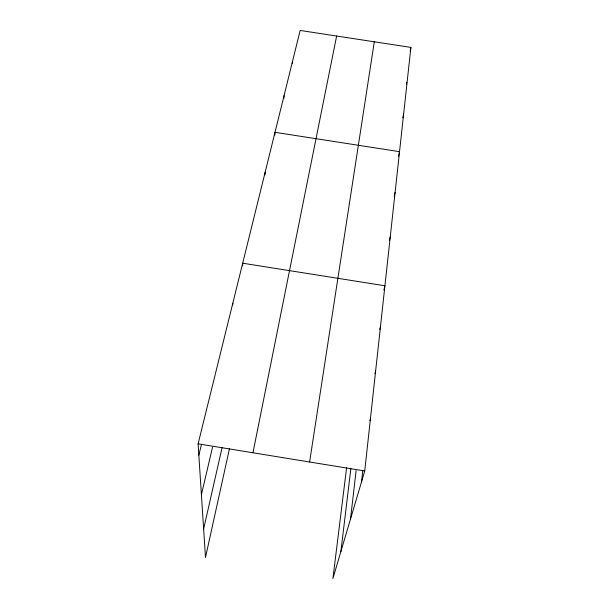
<?xml version="1.0" encoding="UTF-8"?>
<svg xmlns="http://www.w3.org/2000/svg" width="609" height="609" viewBox="0 0 609 609"><rect width="100%" height="100%" fill="white"/><g stroke="black" fill="none" stroke-linecap="round" stroke-linejoin="round"><path stroke-width="0.91" d="M232.805 305.063L232.821 303.206M242.641 265.889L242.694 263.21L384.918 285.773L383.876 290.09M265.037 174.943L265.166 172.157M274.849 135.122L275.009 132.313L399.534 151.671L398.53 156.247M283.87 98.468L284.06 95.643M292.274 63.679L292.411 61.798M346.605 467.735L332.895 578.55L364.738 470.985L410.9 47.395L300.153 30.45L198.1 443.832L205.484 557.456L229.479 448.643M361.548 481.757L362.789 470.559M350.487 519.134L356.113 470.567M340.873 551.609L350.883 468.359M309.608 462.003L374.291 41.793M252.948 452.769L336.64 36.03M410.139 51.095L410.9 47.395M406.431 84.103L406.82 82.253M402.838 117.811L403.63 114.127M203.634 528.977L222.133 447.379M394.274 196.098L395.089 192.474M389.41 240.555L390.24 237M201.404 494.668L212.541 447.173M198.838 455.197L201.503 444.281M379.78 329.454L380.458 326.759M374.954 373.606L375.631 371.01M369.922 420.697L370.409 418.931M198.1 443.832L364.738 470.985"/></g></svg>
